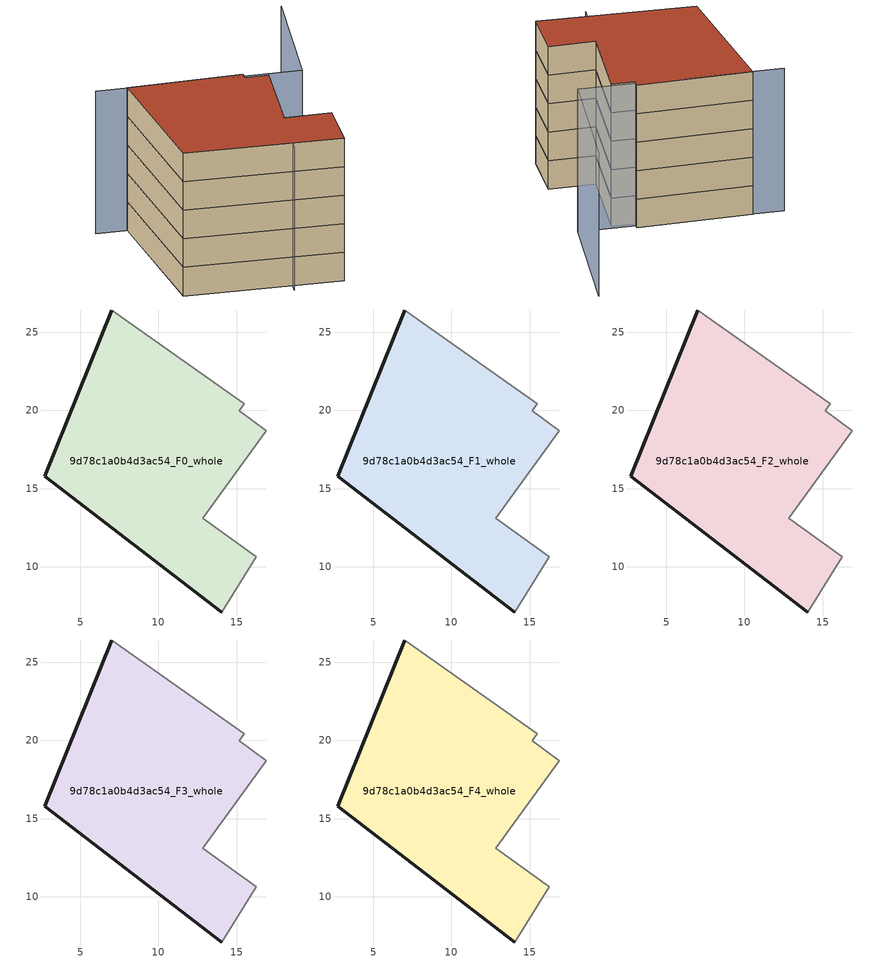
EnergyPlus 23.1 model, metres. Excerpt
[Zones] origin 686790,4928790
9d78c1a0b4d3ac54_F0_whole
 floor ground (EU_floor_Construction): 15.49,20.42 15.16,19.98 16.89,18.71 12.84,13.11 16.27,10.64 14.06,7.1 2.74,15.79 7.01,26.43 z0
 wall outside (EU_wall_Construction): 7.01,26.43 2.74,15.79 14.06,7.1 z0:3
 wall adiabatic (EU_wall_Construction): 14.06,7.1 16.27,10.64 12.84,13.11 16.89,18.71 15.16,19.98 15.49,20.42 7.01,26.43 z0:3
9d78c1a0b4d3ac54_F1_whole
 floor to 9d78c1a0b4d3ac54_F0_whole (EU_floor_Construction): 15.49,20.42 15.16,19.98 16.89,18.71 12.84,13.11 16.27,10.64 14.06,7.1 2.74,15.79 7.01,26.43 z3
 wall outside (EU_wall_Construction): 7.01,26.43 2.74,15.79 14.06,7.1 z3:6
 wall adiabatic (EU_wall_Construction): 14.06,7.1 16.27,10.64 12.84,13.11 16.89,18.71 15.16,19.98 15.49,20.42 7.01,26.43 z3:6
9d78c1a0b4d3ac54_F2_whole
 floor to 9d78c1a0b4d3ac54_F1_whole (EU_floor_Construction): 15.49,20.42 15.16,19.98 16.89,18.71 12.84,13.11 16.27,10.64 14.06,7.1 2.74,15.79 7.01,26.43 z6
 wall outside (EU_wall_Construction): 7.01,26.43 2.74,15.79 14.06,7.1 z6:9
 wall adiabatic (EU_wall_Construction): 14.06,7.1 16.27,10.64 12.84,13.11 16.89,18.71 15.16,19.98 15.49,20.42 7.01,26.43 z6:9
9d78c1a0b4d3ac54_F3_whole
 floor to 9d78c1a0b4d3ac54_F2_whole (EU_floor_Construction): 15.49,20.42 15.16,19.98 16.89,18.71 12.84,13.11 16.27,10.64 14.06,7.1 2.74,15.79 7.01,26.43 z9
 wall outside (EU_wall_Construction): 7.01,26.43 2.74,15.79 14.06,7.1 z9:12
 wall adiabatic (EU_wall_Construction): 14.06,7.1 16.27,10.64 12.84,13.11 16.89,18.71 15.16,19.98 15.49,20.42 7.01,26.43 z9:12
9d78c1a0b4d3ac54_F4_whole
 floor to 9d78c1a0b4d3ac54_F3_whole (EU_floor_Construction): 15.49,20.42 15.16,19.98 16.89,18.71 12.84,13.11 16.27,10.64 14.06,7.1 2.74,15.79 7.01,26.43 z12
 wall outside (EU_wall_Construction): 7.01,26.43 2.74,15.79 14.06,7.1 z12:15
 wall adiabatic (EU_wall_Construction): 14.06,7.1 16.27,10.64 12.84,13.11 16.89,18.71 15.16,19.98 15.49,20.42 7.01,26.43 z12:15
 roof outside (EU_roof_Construction): 14.06,7.1 16.27,10.64 12.84,13.11 16.89,18.71 15.16,19.98 15.49,20.42 7.01,26.43 2.74,15.79 z15
shading: 9.97,9.25 17.02,18.89 / 25.65,25.32 19.43,17.07 / 19.43,17.07 4.78,28.11 z0:15
[Building]
EU S2 Campaign: North Axis=0; Terrain=City; Solar Distribution=FullExterior
[Site:Location]
Bologna: Latitude=44.5; Longitude=11.25; Time Zone=1; Elevation=37
[SizingPeriod:WeatherFileDays]
AnnualSizingPeriod: Begin Month=1; Begin Day of Month=1; End Month=12; End Day of Month=31; Day of Week for Start Day=Monday; Use Weather File Daylight Saving Period=No; Use Weather File Rain and Snow Indicators=No
[MATERIAL]
EU_InternalMass_Material: Roughness=MediumRough; Thickness=0.1; Conductivity=1; Density=1800; Specific Heat=900; Thermal Absorptance=0.9; Solar Absorptance=0.7; Visible Absorptance=0.7
[MATERIAL:NOMASS] Roughness=MediumRough; Thermal Absorptance=0.9; Solar Absorptance=0.7; Visible Absorptance=0.7
Name | Thermal Resistance
EU_wall_NoMass | 0.905828
EU_roof_NoMass | 0.37593
EU_floor_NoMass | 0.67114
[CONSTRUCTION]
EU_wall_Construction: EU_wall_NoMass
EU_roof_Construction: EU_roof_NoMass
EU_floor_Construction: EU_floor_NoMass
EU_InternalMass_Construction: EU_InternalMass_Material
[ZONE] Type=1; Multiplier=1; Ceiling Height=autocalculate; Floor Area=autocalculate; Part of Total Floor Area=Yes
Name | Volume
9d78c1a0b4d3ac54_F0_whole | 428.159
9d78c1a0b4d3ac54_F1_whole; 9d78c1a0b4d3ac54_F2_whole; 9d78c1a0b4d3ac54_F3_whole; 9d78c1a0b4d3ac54_F4_whole | 428.161
[INTERNALMASS] Construction=EU_InternalMass_Construction; Surface Area=142.72
Name | Zone or ZoneList
9d78c1a0b4d3ac54_F0_whole_EU_InternalMass | 9d78c1a0b4d3ac54_F0_whole
9d78c1a0b4d3ac54_F1_whole_EU_InternalMass | 9d78c1a0b4d3ac54_F1_whole
9d78c1a0b4d3ac54_F2_whole_EU_InternalMass | 9d78c1a0b4d3ac54_F2_whole
9d78c1a0b4d3ac54_F3_whole_EU_InternalMass | 9d78c1a0b4d3ac54_F3_whole
9d78c1a0b4d3ac54_F4_whole_EU_InternalMass | 9d78c1a0b4d3ac54_F4_whole
[OTHEREQUIPMENT] Fuel Type=Electricity; Design Level Calculation Method=Watts/Area; Power per Zone Floor Area=1; Fraction Latent=0; Fraction Radiant=0; Fraction Lost=0; Carbon Dioxide Generation Rate=0; EndUse Subcategory=EU_Step8_InternalGains
Name | Zone or ZoneList or Space or SpaceList | Schedule
EU_Step8_InternalGain_9d78c1a0b4d3ac54_F0_whole_f000 | 9d78c1a0b4d3ac54_F0_whole | EU_Step8_GainSchedule_9d78c1a0b4d3ac54_F0_whole_f000
EU_Step8_InternalGain_9d78c1a0b4d3ac54_F1_whole_f000 | 9d78c1a0b4d3ac54_F1_whole | EU_Step8_GainSchedule_9d78c1a0b4d3ac54_F1_whole_f000
EU_Step8_InternalGain_9d78c1a0b4d3ac54_F2_whole_f000 | 9d78c1a0b4d3ac54_F2_whole | EU_Step8_GainSchedule_9d78c1a0b4d3ac54_F2_whole_f000
EU_Step8_InternalGain_9d78c1a0b4d3ac54_F3_whole_f000 | 9d78c1a0b4d3ac54_F3_whole | EU_Step8_GainSchedule_9d78c1a0b4d3ac54_F3_whole_f000
EU_Step8_InternalGain_9d78c1a0b4d3ac54_F4_whole_f000 | 9d78c1a0b4d3ac54_F4_whole | EU_Step8_GainSchedule_9d78c1a0b4d3ac54_F4_whole_f000
[ZONEVENTILATION:DESIGNFLOWRATE] Schedule=EU_AlwaysOn; Design Flow Rate Calculation Method=AirChanges/Hour; Air Changes per Hour=0.73129; Ventilation Type=Natural; Fan Pressure Rise=0; Fan Total Efficiency=1; Constant Term Coefficient=1; Temperature Term Coefficient=0; Velocity Term Coefficient=0; Velocity Squared Term Coefficient=0; Minimum Indoor Temperature=-100; Maximum Indoor Temperature=100; Delta Temperature=-100; Minimum Outdoor Temperature=-100; Maximum Outdoor Temperature=100; Maximum Wind Speed=40
Name | Zone or ZoneList or Space or SpaceList
EU_ConstantAir_9d78c1a0b4d3ac54_F0_whole | 9d78c1a0b4d3ac54_F0_whole
EU_ConstantAir_9d78c1a0b4d3ac54_F1_whole | 9d78c1a0b4d3ac54_F1_whole
EU_ConstantAir_9d78c1a0b4d3ac54_F2_whole | 9d78c1a0b4d3ac54_F2_whole
EU_ConstantAir_9d78c1a0b4d3ac54_F3_whole | 9d78c1a0b4d3ac54_F3_whole
EU_ConstantAir_9d78c1a0b4d3ac54_F4_whole | 9d78c1a0b4d3ac54_F4_whole
[HVACTEMPLATE:THERMOSTAT] Constant Heating Setpoint=20; Constant Cooling Setpoint=50
EU_HeatOnly_9d78c1a0b4d3ac54_F0_whole; EU_HeatOnly_9d78c1a0b4d3ac54_F1_whole; EU_HeatOnly_9d78c1a0b4d3ac54_F2_whole; EU_HeatOnly_9d78c1a0b4d3ac54_F3_whole; EU_HeatOnly_9d78c1a0b4d3ac54_F4_whole
[HVACTEMPLATE:ZONE:IDEALLOADSAIRSYSTEM] System Availability Schedule=EU_AlwaysOn; Maximum Heating Supply Air Temperature=50; Minimum Cooling Supply Air Temperature=13; Maximum Heating Supply Air Humidity Ratio=0.0156; Minimum Cooling Supply Air Humidity Ratio=0.0077; Heating Limit=NoLimit; Cooling Limit=NoLimit; Heating Availability Schedule=EU_AlwaysOn; Cooling Availability Schedule=EU_CoolingOff; Dehumidification Control Type=ConstantSensibleHeatRatio; Cooling Sensible Heat Ratio=0.7; Dehumidification Setpoint=60; Humidification Control Type=None; Humidification Setpoint=30; Outdoor Air Method=None; Outdoor Air Flow Rate per Person=0.00944; Outdoor Air Flow Rate per Zone Floor Area=0; Outdoor Air Flow Rate per Zone=0; Demand Controlled Ventilation Type=None; Outdoor Air Economizer Type=NoEconomizer; Heat Recovery Type=None; Sensible Heat Recovery Effectiveness=0.7; Latent Heat Recovery Effectiveness=0.65
Name | Template Thermostat
9d78c1a0b4d3ac54_F0_whole | EU_HeatOnly_9d78c1a0b4d3ac54_F0_whole
9d78c1a0b4d3ac54_F1_whole | EU_HeatOnly_9d78c1a0b4d3ac54_F1_whole
9d78c1a0b4d3ac54_F2_whole | EU_HeatOnly_9d78c1a0b4d3ac54_F2_whole
9d78c1a0b4d3ac54_F3_whole | EU_HeatOnly_9d78c1a0b4d3ac54_F3_whole
9d78c1a0b4d3ac54_F4_whole | EU_HeatOnly_9d78c1a0b4d3ac54_F4_whole
[SIZING:ZONE] Zone Cooling Design Supply Air Temperature Input Method=SupplyAirTemperature; Zone Cooling Design Supply Air Temperature=13; Zone Heating Design Supply Air Temperature Input Method=SupplyAirTemperature; Zone Heating Design Supply Air Temperature=50; Zone Cooling Design Supply Air Humidity Ratio=0.008; Zone Heating Design Supply Air Humidity Ratio=0.008; Cooling Design Air Flow Method=DesignDay; Cooling Design Air Flow Rate=0; Cooling Minimum Air Flow per Zone Floor Area=0.000762; Cooling Minimum Air Flow=0; Cooling Minimum Air Flow Fraction=0.2; Heating Design Air Flow Method=DesignDay; Heating Design Air Flow Rate=0; Heating Maximum Air Flow per Zone Floor Area=0.002032; Heating Maximum Air Flow=0.141576; Heating Maximum Air Flow Fraction=0.3; Account for Dedicated Outdoor Air System=No; Dedicated Outdoor Air System Control Strategy=NeutralSupplyAir; Dedicated Outdoor Air Low Setpoint Temperature for Design=autosize; Dedicated Outdoor Air High Setpoint Temperature for Design=autosize; Zone Load Sizing Method=Sensible Load Only No Latent Load; Zone Latent Cooling Design Supply Air Humidity Ratio Input Method=HumidityRatioDifference; Zone Cooling Design Supply Air Humidity Ratio Difference=0.005; Zone Latent Heating Design Supply Air Humidity Ratio Input Method=HumidityRatioDifference; Zone Humidification Design Supply Air Humidity Ratio Difference=0.005
9d78c1a0b4d3ac54_F0_whole; 9d78c1a0b4d3ac54_F1_whole; 9d78c1a0b4d3ac54_F2_whole; 9d78c1a0b4d3ac54_F3_whole; 9d78c1a0b4d3ac54_F4_whole
[SCHEDULE:CONSTANT]
Name | Hourly Value
EU_AlwaysOn | 1
EU_CoolingOff | 0
[SCHEDULE:FILE] Column Number=1; Rows to Skip at Top=0; Number of Hours of Data=8760; Column Separator=Comma; Interpolate to Timestep=No; Minutes per Item=60; Adjust Schedule for Daylight Savings=Yes
Name | File
EU_Step8_GainSchedule_9d78c1a0b4d3ac54_F0_whole_f000 | ../../schedules/9d78c1a0b4d3ac54/9d78c1a0b4d3ac54_F0_whole_f000_gain.csv
EU_Step8_GainSchedule_9d78c1a0b4d3ac54_F1_whole_f000 | ../../schedules/9d78c1a0b4d3ac54/9d78c1a0b4d3ac54_F1_whole_f000_gain.csv
EU_Step8_GainSchedule_9d78c1a0b4d3ac54_F2_whole_f000 | ../../schedules/9d78c1a0b4d3ac54/9d78c1a0b4d3ac54_F2_whole_f000_gain.csv
EU_Step8_GainSchedule_9d78c1a0b4d3ac54_F3_whole_f000 | ../../schedules/9d78c1a0b4d3ac54/9d78c1a0b4d3ac54_F3_whole_f000_gain.csv
EU_Step8_GainSchedule_9d78c1a0b4d3ac54_F4_whole_f000 | ../../schedules/9d78c1a0b4d3ac54/9d78c1a0b4d3ac54_F4_whole_f000_gain.csv
